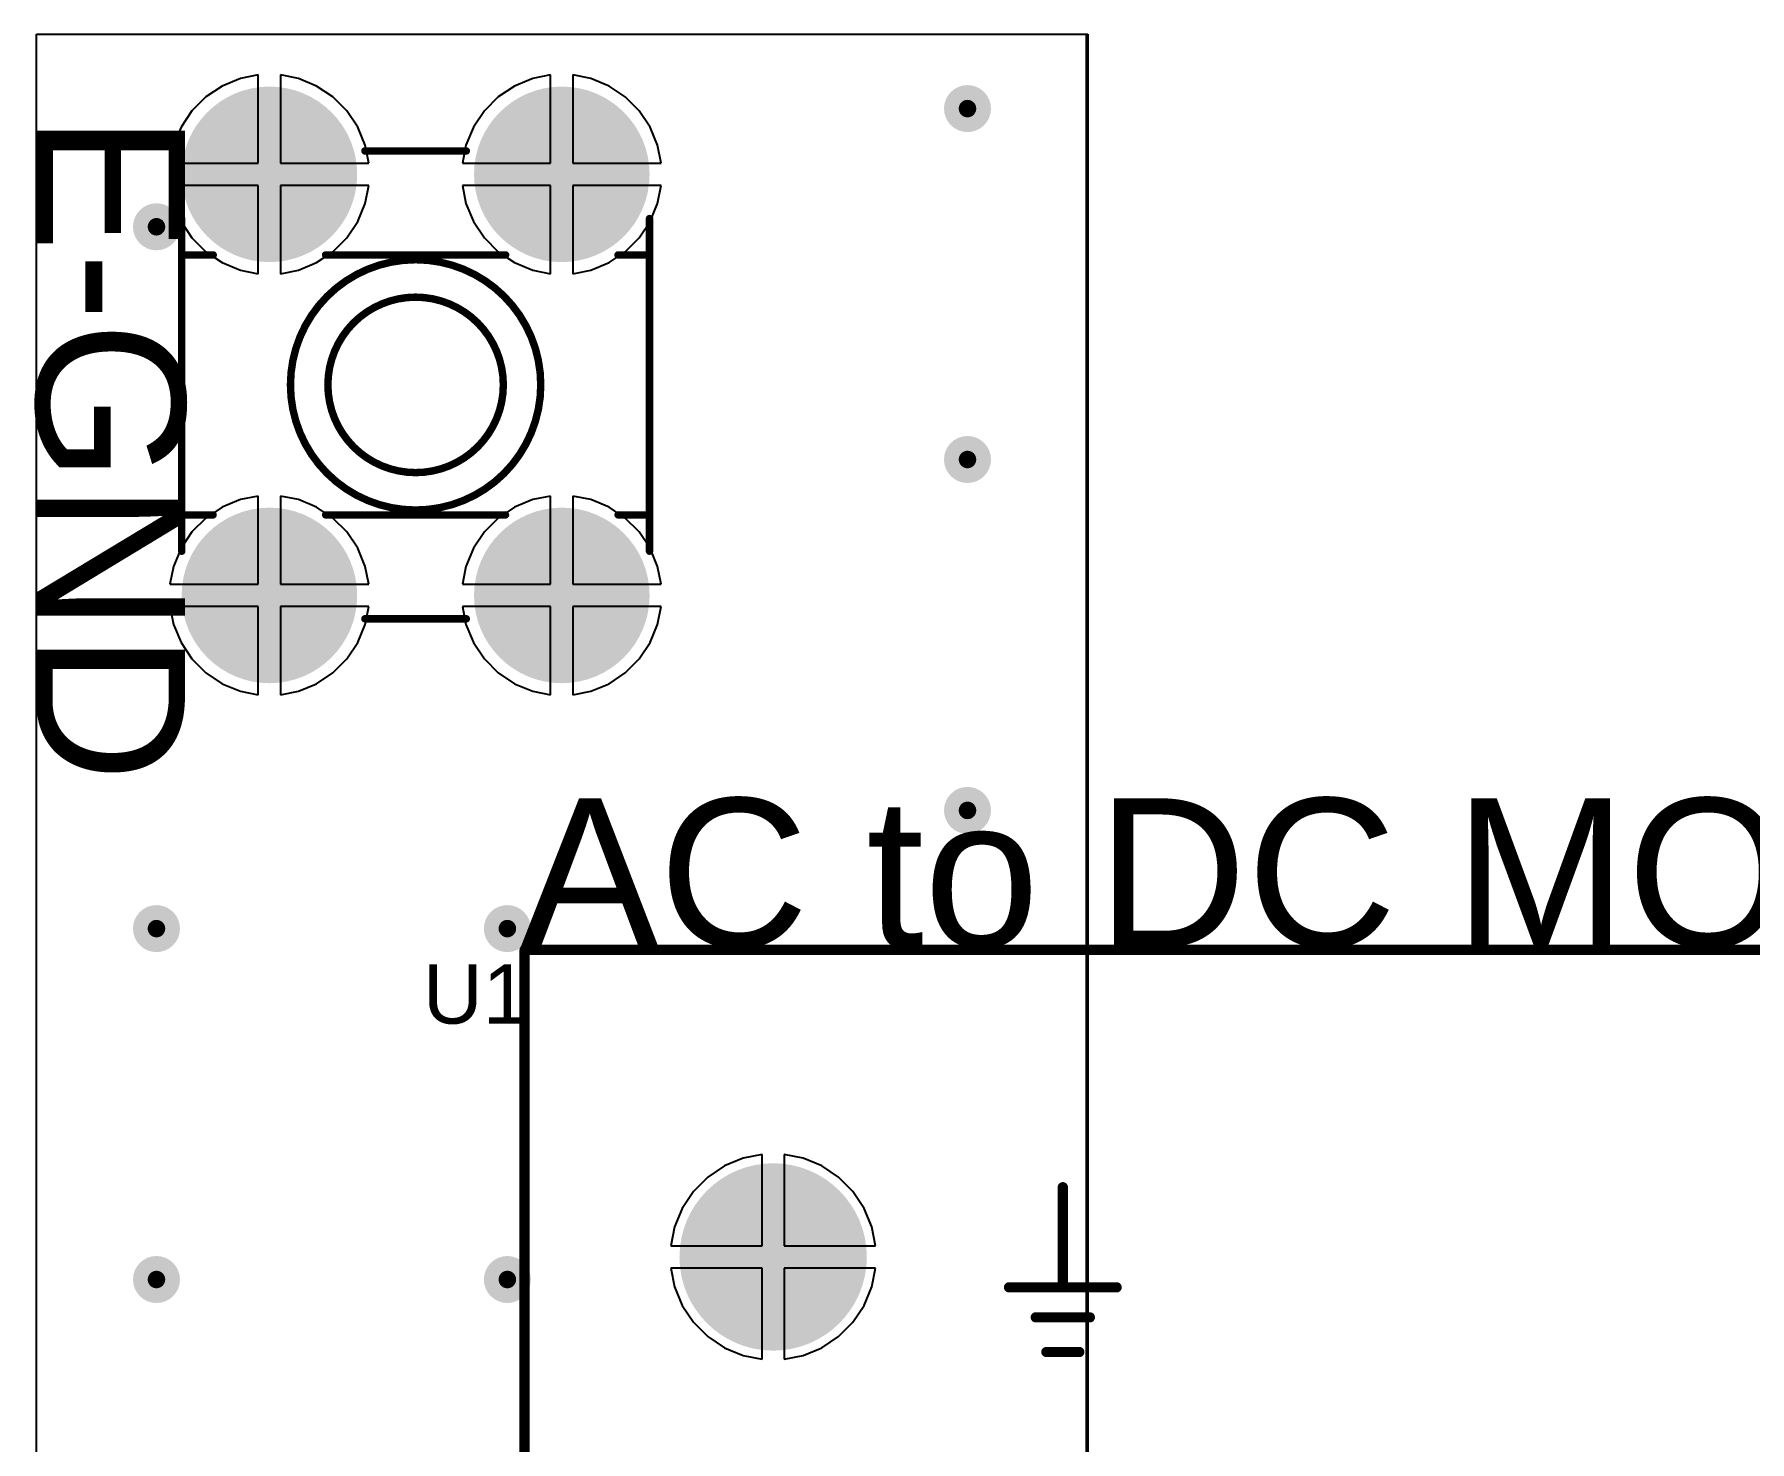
# Model space of a CAD drawing. Header units: millimetres. Extents: x -3 to 175, y -4 to 177.
# Drawn here: x -2.85 to 26.48, y 64.91 to 88.98 of the extents above; entities that cross this region are included whole.
import ezdxf

# ---------------------------------------------------------------- set-up
doc = ezdxf.new("R2010")
doc.units = ezdxf.units.MM
for name, color, linetype in [('BottomLayer', 5, 'Continuous'), ('BottomSolder', 6, 'Continuous'), ('MultiLayer', 9, 'Continuous'), ('PadHoleLayer', 156, 'Continuous'), ('TopLayer', 1, 'Continuous'), ('TopOverlay', 2, 'Continuous'), ('TopSolder', 216, 'Continuous'), ('ViaHoleLayer', 16, 'Continuous')]:
    doc.layers.add(name, color=color, linetype=linetype)
doc.styles.add('Arial', font='', dxfattribs={"height": 0.2})
doc.styles.get('Arial').set_extended_font_data('Arial')

# ---------------------------------------------------------------- blocks, each defined once
blk = doc.blocks.new('LHE10_20D0512_02_44')
at = {"layer": 'BottomLayer'}
h = blk.add_hatch(color=5, dxfattribs=at)
edge = h.paths.add_edge_path()
edge.add_arc((-23.5, 17.5), 1.5, 0, 360)
at = {"layer": 'BottomSolder'}
h = blk.add_hatch(color=6, dxfattribs=at)
edge = h.paths.add_edge_path()
edge.add_arc((-23.5, 17.5), 1.602, 0, 360)
at = {"layer": 'MultiLayer'}
h = blk.add_hatch(color=9, dxfattribs=at)
edge = h.paths.add_edge_path()
edge.add_arc((-23.5, 17.5), 1.5, 0, 360)
at = {"layer": 'PadHoleLayer'}
h = blk.add_hatch(color=156, dxfattribs=at)
edge = h.paths.add_edge_path()
edge.add_arc((-23.5, 17.5), 0.75, 0, 360)
at = {"layer": 'TopLayer'}
h = blk.add_hatch(color=1, dxfattribs=at)
edge = h.paths.add_edge_path()
edge.add_arc((-23.5, 17.5), 1.5, 0, 360)
at = {"layer": 'TopSolder'}
h = blk.add_hatch(color=216, dxfattribs=at)
edge = h.paths.add_edge_path()
edge.add_arc((-23.5, 17.5), 1.602, 0, 360)
at = {"layer": 'TopOverlay', "const_width": 0.175}
for points in [[(-27.75, 22.75), (27.75, 22.75)], [(-27.75, -22.75), (-27.75, 22.75)], [(-18.547, 16.98), (-18.547, 18.692)], [(-19.467, 16.98), (-17.626, 16.98)], [(-19.009, 16.467), (-18.085, 16.467)], [(-18.829, 15.874), (-18.265, 15.874)]]:
    blk.add_lwpolyline(points, dxfattribs=at)
at = {"layer": 'TopOverlay', "const_width": 0.0875}
for points in [[(-27.794, 22.75, 1), (-27.706, 22.75, 1)], [(-27.794, 22.75, 1), (-27.706, 22.75, 1)], [(-18.591, 18.692, 1), (-18.503, 18.692, 1)], [(-19.511, 16.98, 1), (-19.424, 16.98, 1)], [(-18.591, 16.98, 1), (-18.503, 16.98, 1)], [(-17.67, 16.98, 1), (-17.583, 16.98, 1)], [(-19.053, 16.467, 1), (-18.965, 16.467, 1)], [(-18.129, 16.467, 1), (-18.041, 16.467, 1)], [(-18.872, 15.874, 1), (-18.785, 15.874, 1)], [(-18.309, 15.874, 1), (-18.221, 15.874, 1)]]:
    blk.add_lwpolyline(points, format="xyb", close=True, dxfattribs=at)
blk = doc.blocks.new('T44001_45')
at = {"layer": 'BottomLayer'}
h = blk.add_hatch(color=5, dxfattribs=at)
edge = h.paths.add_edge_path()
edge.add_arc((-2.5, 3.6), 1.45, 0, 360)
h = blk.add_hatch(color=5, dxfattribs=at)
edge = h.paths.add_edge_path()
edge.add_arc((2.5, 3.6), 1.45, 0, 360)
h = blk.add_hatch(color=5, dxfattribs=at)
edge = h.paths.add_edge_path()
edge.add_arc((-2.5, -3.6), 1.45, 0, 360)
h = blk.add_hatch(color=5, dxfattribs=at)
edge = h.paths.add_edge_path()
edge.add_arc((2.5, -3.6), 1.45, 0, 360)
at = {"layer": 'BottomSolder'}
h = blk.add_hatch(color=6, dxfattribs=at)
edge = h.paths.add_edge_path()
edge.add_arc((-2.5, 3.6), 1.501, 0, 360)
h = blk.add_hatch(color=6, dxfattribs=at)
edge = h.paths.add_edge_path()
edge.add_arc((2.5, 3.6), 1.501, 0, 360)
h = blk.add_hatch(color=6, dxfattribs=at)
edge = h.paths.add_edge_path()
edge.add_arc((-2.5, -3.6), 1.501, 0, 360)
h = blk.add_hatch(color=6, dxfattribs=at)
edge = h.paths.add_edge_path()
edge.add_arc((2.5, -3.6), 1.501, 0, 360)
at = {"layer": 'MultiLayer'}
h = blk.add_hatch(color=9, dxfattribs=at)
edge = h.paths.add_edge_path()
edge.add_arc((-2.5, 3.6), 1.45, 0, 360)
h = blk.add_hatch(color=9, dxfattribs=at)
edge = h.paths.add_edge_path()
edge.add_arc((2.5, 3.6), 1.45, 0, 360)
h = blk.add_hatch(color=9, dxfattribs=at)
edge = h.paths.add_edge_path()
edge.add_arc((-2.5, -3.6), 1.45, 0, 360)
h = blk.add_hatch(color=9, dxfattribs=at)
edge = h.paths.add_edge_path()
edge.add_arc((2.5, -3.6), 1.45, 0, 360)
at = {"layer": 'PadHoleLayer'}
h = blk.add_hatch(color=156, dxfattribs=at)
edge = h.paths.add_edge_path()
edge.add_arc((-2.5, 3.6), 0.95, 0, 360)
h = blk.add_hatch(color=156, dxfattribs=at)
edge = h.paths.add_edge_path()
edge.add_arc((2.5, 3.6), 0.95, 0, 360)
h = blk.add_hatch(color=156, dxfattribs=at)
edge = h.paths.add_edge_path()
edge.add_arc((-2.5, -3.6), 0.95, 0, 360)
h = blk.add_hatch(color=156, dxfattribs=at)
edge = h.paths.add_edge_path()
edge.add_arc((2.5, -3.6), 0.95, 0, 360)
at = {"layer": 'TopLayer'}
h = blk.add_hatch(color=1, dxfattribs=at)
edge = h.paths.add_edge_path()
edge.add_arc((-2.5, 3.6), 1.45, 0, 360)
h = blk.add_hatch(color=1, dxfattribs=at)
edge = h.paths.add_edge_path()
edge.add_arc((2.5, 3.6), 1.45, 0, 360)
h = blk.add_hatch(color=1, dxfattribs=at)
edge = h.paths.add_edge_path()
edge.add_arc((-2.5, -3.6), 1.45, 0, 360)
h = blk.add_hatch(color=1, dxfattribs=at)
edge = h.paths.add_edge_path()
edge.add_arc((2.5, -3.6), 1.45, 0, 360)
at = {"layer": 'TopSolder'}
h = blk.add_hatch(color=216, dxfattribs=at)
edge = h.paths.add_edge_path()
edge.add_arc((-2.5, 3.6), 1.501, 0, 360)
h = blk.add_hatch(color=216, dxfattribs=at)
edge = h.paths.add_edge_path()
edge.add_arc((2.5, 3.6), 1.501, 0, 360)
h = blk.add_hatch(color=216, dxfattribs=at)
edge = h.paths.add_edge_path()
edge.add_arc((-2.5, -3.6), 1.501, 0, 360)
h = blk.add_hatch(color=216, dxfattribs=at)
edge = h.paths.add_edge_path()
edge.add_arc((2.5, -3.6), 1.501, 0, 360)
at = {"layer": 'TopOverlay', "const_width": 0.127}
for points in [[(-0.867, 4), (0.867, 4)], [(-4, -2.844), (-4, 2.844)], [(4, -2.844), (4, 2.844)], [(-4, 2.222), (-3.461, 2.222)], [(-1.539, 2.222), (1.539, 2.222)], [(3.461, 2.222), (4, 2.222)], [(-4, -2.223), (-3.463, -2.223)], [(-1.537, -2.223), (1.537, -2.223)], [(3.463, -2.223), (4, -2.223)], [(-0.867, -4), (0.867, -4)]]:
    blk.add_lwpolyline(points, dxfattribs=at)
at = {"layer": 'TopOverlay'}
for points, const_width in [([(-0.899, 4, 1), (-0.835, 4, 1)], 0.0635), ([(0.835, 4, 1), (0.899, 4, 1)], 0.0635), ([(-4.032, 2.844, 1), (-3.968, 2.844, 1)], 0.0635), ([(3.968, 2.844, 1), (4.032, 2.844, 1)], 0.0635), ([(-4.032, 2.222, 1), (-3.968, 2.222, 1)], 0.0635), ([(-3.492, 2.222, 1), (-3.429, 2.222, 1)], 0.0635), ([(2.14, 0, 1), (-2.14, 0, 1)], 0.127), ([(-1.571, 2.222, 1), (-1.508, 2.222, 1)], 0.0635), ([(1.508, 2.222, 1), (1.571, 2.222, 1)], 0.0635), ([(3.429, 2.222, 1), (3.492, 2.222, 1)], 0.0635), ([(3.968, 2.222, 1), (4.032, 2.222, 1)], 0.0635), ([(1.5, 0, 1), (-1.5, 0, 1)], 0.127), ([(-2.172, 0, 1), (-2.108, 0, 1)], 0.0635), ([(-1.532, 0, 1), (-1.468, 0, 1)], 0.0635), ([(1.468, 0, 1), (1.532, 0, 1)], 0.0635), ([(2.108, 0, 1), (2.172, 0, 1)], 0.0635), ([(-4.032, -2.223, 1), (-3.968, -2.223, 1)], 0.0635), ([(-3.495, -2.223, 1), (-3.431, -2.223, 1)], 0.0635), ([(-1.569, -2.223, 1), (-1.505, -2.223, 1)], 0.0635), ([(1.505, -2.223, 1), (1.569, -2.223, 1)], 0.0635), ([(3.431, -2.223, 1), (3.495, -2.223, 1)], 0.0635), ([(3.968, -2.223, 1), (4.032, -2.223, 1)], 0.0635), ([(-4.032, -2.844, 1), (-3.968, -2.844, 1)], 0.0635), ([(3.968, -2.844, 1), (4.032, -2.844, 1)], 0.0635), ([(-0.899, -4, 1), (-0.835, -4, 1)], 0.0635), ([(0.835, -4, 1), (0.899, -4, 1)], 0.0635)]:
    blk.add_lwpolyline(points, format="xyb", close=True, dxfattribs=dict(at, const_width=const_width))

msp = doc.modelspace()

# ---------------------------------------------------------------- hatches: boundary and pattern name
at = {"layer": 'BottomLayer'}
h = msp.add_hatch(color=5, dxfattribs=at)
edge = h.paths.add_edge_path()
edge.add_arc((13.106, 87.706), 0.3, 0, 360)
h = msp.add_hatch(color=5, dxfattribs=at)
edge = h.paths.add_edge_path()
edge.add_arc((-0.762, 85.685), 0.3, 0, 360)
h = msp.add_hatch(color=5, dxfattribs=at)
edge = h.paths.add_edge_path()
edge.add_arc((13.106, 81.706), 0.3, 0, 360)
h = msp.add_hatch(color=5, dxfattribs=at)
edge = h.paths.add_edge_path()
edge.add_arc((13.106, 75.706), 0.3, 0, 360)
h = msp.add_hatch(color=5, dxfattribs=at)
edge = h.paths.add_edge_path()
edge.add_arc((-0.762, 73.685), 0.3, 0, 360)
h = msp.add_hatch(color=5, dxfattribs=at)
edge = h.paths.add_edge_path()
edge.add_arc((5.238, 73.685), 0.3, 0, 360)
h = msp.add_hatch(color=5, dxfattribs=at)
edge = h.paths.add_edge_path()
edge.add_arc((-0.762, 67.685), 0.3, 0, 360)
h = msp.add_hatch(color=5, dxfattribs=at)
edge = h.paths.add_edge_path()
edge.add_arc((5.238, 67.685), 0.3, 0, 360)
at = {"layer": 'BottomSolder'}
h = msp.add_hatch(color=6, dxfattribs=at)
edge = h.paths.add_edge_path()
edge.add_arc((13.106, 87.706), 0.402, 0, 360)
h = msp.add_hatch(color=6, dxfattribs=at)
edge = h.paths.add_edge_path()
edge.add_arc((-0.762, 85.685), 0.402, 0, 360)
h = msp.add_hatch(color=6, dxfattribs=at)
edge = h.paths.add_edge_path()
edge.add_arc((13.106, 81.706), 0.402, 0, 360)
h = msp.add_hatch(color=6, dxfattribs=at)
edge = h.paths.add_edge_path()
edge.add_arc((13.106, 75.706), 0.402, 0, 360)
h = msp.add_hatch(color=6, dxfattribs=at)
edge = h.paths.add_edge_path()
edge.add_arc((-0.762, 73.685), 0.402, 0, 360)
h = msp.add_hatch(color=6, dxfattribs=at)
edge = h.paths.add_edge_path()
edge.add_arc((5.238, 73.685), 0.402, 0, 360)
h = msp.add_hatch(color=6, dxfattribs=at)
edge = h.paths.add_edge_path()
edge.add_arc((-0.762, 67.685), 0.402, 0, 360)
h = msp.add_hatch(color=6, dxfattribs=at)
edge = h.paths.add_edge_path()
edge.add_arc((5.238, 67.685), 0.402, 0, 360)
at = {"layer": 'TopLayer'}
h = msp.add_hatch(color=1, dxfattribs=at)
edge = h.paths.add_edge_path()
edge.add_arc((13.106, 87.706), 0.3, 0, 360)
h = msp.add_hatch(color=1, dxfattribs=at)
edge = h.paths.add_edge_path()
edge.add_arc((-0.762, 85.685), 0.3, 0, 360)
h = msp.add_hatch(color=1, dxfattribs=at)
edge = h.paths.add_edge_path()
edge.add_arc((13.106, 81.706), 0.3, 0, 360)
h = msp.add_hatch(color=1, dxfattribs=at)
edge = h.paths.add_edge_path()
edge.add_arc((13.106, 75.706), 0.3, 0, 360)
h = msp.add_hatch(color=1, dxfattribs=at)
edge = h.paths.add_edge_path()
edge.add_arc((-0.762, 73.685), 0.3, 0, 360)
h = msp.add_hatch(color=1, dxfattribs=at)
edge = h.paths.add_edge_path()
edge.add_arc((5.238, 73.685), 0.3, 0, 360)
h = msp.add_hatch(color=1, dxfattribs=at)
edge = h.paths.add_edge_path()
edge.add_arc((-0.762, 67.685), 0.3, 0, 360)
h = msp.add_hatch(color=1, dxfattribs=at)
edge = h.paths.add_edge_path()
edge.add_arc((5.238, 67.685), 0.3, 0, 360)
at = {"layer": 'TopSolder'}
h = msp.add_hatch(color=216, dxfattribs=at)
edge = h.paths.add_edge_path()
edge.add_arc((13.106, 87.706), 0.402, 0, 360)
h = msp.add_hatch(color=216, dxfattribs=at)
edge = h.paths.add_edge_path()
edge.add_arc((-0.762, 85.685), 0.402, 0, 360)
h = msp.add_hatch(color=216, dxfattribs=at)
edge = h.paths.add_edge_path()
edge.add_arc((13.106, 81.706), 0.402, 0, 360)
h = msp.add_hatch(color=216, dxfattribs=at)
edge = h.paths.add_edge_path()
edge.add_arc((13.106, 75.706), 0.402, 0, 360)
h = msp.add_hatch(color=216, dxfattribs=at)
edge = h.paths.add_edge_path()
edge.add_arc((-0.762, 73.685), 0.402, 0, 360)
h = msp.add_hatch(color=216, dxfattribs=at)
edge = h.paths.add_edge_path()
edge.add_arc((5.238, 73.685), 0.402, 0, 360)
h = msp.add_hatch(color=216, dxfattribs=at)
edge = h.paths.add_edge_path()
edge.add_arc((-0.762, 67.685), 0.402, 0, 360)
h = msp.add_hatch(color=216, dxfattribs=at)
edge = h.paths.add_edge_path()
edge.add_arc((5.238, 67.685), 0.402, 0, 360)
at = {"layer": 'ViaHoleLayer'}
h = msp.add_hatch(color=16, dxfattribs=at)
edge = h.paths.add_edge_path()
edge.add_arc((13.106, 87.706), 0.15, 0, 360)
h = msp.add_hatch(color=16, dxfattribs=at)
edge = h.paths.add_edge_path()
edge.add_arc((-0.762, 85.685), 0.15, 0, 360)
h = msp.add_hatch(color=16, dxfattribs=at)
edge = h.paths.add_edge_path()
edge.add_arc((13.106, 81.706), 0.15, 0, 360)
h = msp.add_hatch(color=16, dxfattribs=at)
edge = h.paths.add_edge_path()
edge.add_arc((13.106, 75.706), 0.15, 0, 360)
h = msp.add_hatch(color=16, dxfattribs=at)
edge = h.paths.add_edge_path()
edge.add_arc((-0.762, 73.685), 0.15, 0, 360)
h = msp.add_hatch(color=16, dxfattribs=at)
edge = h.paths.add_edge_path()
edge.add_arc((5.238, 73.685), 0.15, 0, 360)
h = msp.add_hatch(color=16, dxfattribs=at)
edge = h.paths.add_edge_path()
edge.add_arc((-0.762, 67.685), 0.15, 0, 360)
h = msp.add_hatch(color=16, dxfattribs=at)
edge = h.paths.add_edge_path()
edge.add_arc((5.238, 67.685), 0.15, 0, 360)

# ---------------------------------------------------------------- linework, layer by layer
at = {"layer": 'BottomLayer'}
for p, q in [((-2.814, 59.944), (-2.814, 88.976)), ((-2.814, 88.976), (15.164, 88.976)), ((15.164, 88.976), (15.164, 59.944)), ((0.361, 88.092), (0.082, 87.905)), ((0.672, 88.22), (0.361, 88.092)), ((0.978, 88.281), (0.672, 88.22)), ((0.978, 86.772), (0.978, 88.281)), ((1.666, 88.22), (1.359, 88.281)), ((1.359, 88.281), (1.359, 86.772)), ((1.976, 88.092), (1.666, 88.22)), ((2.255, 87.905), (1.976, 88.092)), ((5.361, 88.092), (5.082, 87.905)), ((5.672, 88.22), (5.361, 88.092)), ((5.978, 88.281), (5.672, 88.22)), ((5.978, 86.772), (5.978, 88.281)), ((6.666, 88.22), (6.359, 88.281)), ((6.359, 88.281), (6.359, 86.772)), ((6.976, 88.092), (6.666, 88.22)), ((7.255, 87.905), (6.976, 88.092)), ((0.082, 87.905), (-0.155, 87.668)), ((2.492, 87.668), (2.255, 87.905)), ((5.082, 87.905), (4.845, 87.668)), ((7.492, 87.668), (7.255, 87.905)), ((-0.155, 87.668), (-0.341, 87.389)), ((2.679, 87.389), (2.492, 87.668)), ((4.845, 87.668), (4.659, 87.389)), ((7.679, 87.389), (7.492, 87.668)), ((-0.341, 87.389), (-0.47, 87.079)), ((2.807, 87.079), (2.679, 87.389)), ((4.659, 87.389), (4.53, 87.079)), ((7.807, 87.079), (7.679, 87.389)), ((-0.47, 87.079), (-0.531, 86.772)), ((2.868, 86.772), (2.807, 87.079)), ((4.53, 87.079), (4.469, 86.772)), ((7.868, 86.772), (7.807, 87.079)), ((-0.531, 86.772), (0.978, 86.772)), ((1.359, 86.772), (2.868, 86.772)), ((4.469, 86.772), (5.978, 86.772)), ((6.359, 86.772), (7.868, 86.772)), ((0.978, 86.391), (-0.531, 86.391)), ((-0.531, 86.391), (-0.47, 86.085)), ((0.978, 84.882), (0.978, 86.391)), ((2.868, 86.391), (1.359, 86.391)), ((1.359, 86.391), (1.359, 84.882)), ((2.807, 86.085), (2.868, 86.391)), ((5.978, 86.391), (4.469, 86.391)), ((4.469, 86.391), (4.53, 86.085)), ((5.978, 84.882), (5.978, 86.391)), ((7.868, 86.391), (6.359, 86.391)), ((6.359, 86.391), (6.359, 84.882)), ((7.807, 86.085), (7.868, 86.391)), ((-0.47, 86.085), (-0.341, 85.775)), ((2.679, 85.775), (2.807, 86.085)), ((4.53, 86.085), (4.659, 85.775)), ((7.679, 85.775), (7.807, 86.085)), ((-0.341, 85.775), (-0.155, 85.496)), ((2.492, 85.496), (2.679, 85.775)), ((4.659, 85.775), (4.845, 85.496)), ((7.492, 85.496), (7.679, 85.775)), ((-0.155, 85.496), (0.082, 85.258)), ((2.255, 85.258), (2.492, 85.496)), ((4.845, 85.496), (5.082, 85.258)), ((7.255, 85.258), (7.492, 85.496)), ((0.082, 85.258), (0.361, 85.072)), ((0.361, 85.072), (0.672, 84.943)), ((1.666, 84.943), (1.976, 85.072)), ((1.976, 85.072), (2.255, 85.258)), ((5.082, 85.258), (5.361, 85.072)), ((5.361, 85.072), (5.672, 84.943)), ((6.666, 84.943), (6.976, 85.072)), ((6.976, 85.072), (7.255, 85.258)), ((0.672, 84.943), (0.978, 84.882)), ((1.359, 84.882), (1.666, 84.943)), ((5.672, 84.943), (5.978, 84.882)), ((6.359, 84.882), (6.666, 84.943)), ((0.672, 81.02), (0.361, 80.892)), ((0.978, 81.081), (0.672, 81.02)), ((0.978, 79.572), (0.978, 81.081)), ((1.666, 81.02), (1.359, 81.081)), ((1.359, 81.081), (1.359, 79.572)), ((1.976, 80.892), (1.666, 81.02)), ((5.672, 81.02), (5.361, 80.892)), ((5.978, 81.081), (5.672, 81.02)), ((5.978, 79.572), (5.978, 81.081)), ((6.666, 81.02), (6.359, 81.081)), ((6.359, 81.081), (6.359, 79.572)), ((6.976, 80.892), (6.666, 81.02)), ((0.082, 80.705), (-0.155, 80.468)), ((0.361, 80.892), (0.082, 80.705)), ((2.255, 80.705), (1.976, 80.892)), ((2.492, 80.468), (2.255, 80.705)), ((5.082, 80.705), (4.845, 80.468)), ((5.361, 80.892), (5.082, 80.705)), ((7.255, 80.705), (6.976, 80.892)), ((7.492, 80.468), (7.255, 80.705)), ((-0.155, 80.468), (-0.341, 80.189)), ((2.679, 80.189), (2.492, 80.468)), ((4.845, 80.468), (4.659, 80.189)), ((7.679, 80.189), (7.492, 80.468)), ((-0.341, 80.189), (-0.47, 79.879)), ((2.807, 79.879), (2.679, 80.189)), ((4.659, 80.189), (4.53, 79.879)), ((7.807, 79.879), (7.679, 80.189)), ((-0.47, 79.879), (-0.531, 79.572)), ((2.868, 79.572), (2.807, 79.879)), ((4.53, 79.879), (4.469, 79.572)), ((7.868, 79.572), (7.807, 79.879)), ((-0.531, 79.572), (0.978, 79.572)), ((1.359, 79.572), (2.868, 79.572)), ((4.469, 79.572), (5.978, 79.572)), ((6.359, 79.572), (7.868, 79.572)), ((0.978, 79.191), (-0.531, 79.191)), ((-0.531, 79.191), (-0.47, 78.885)), ((0.978, 77.682), (0.978, 79.191)), ((2.868, 79.191), (1.359, 79.191)), ((1.359, 79.191), (1.359, 77.682)), ((2.807, 78.885), (2.868, 79.191)), ((5.978, 79.191), (4.469, 79.191)), ((4.469, 79.191), (4.53, 78.885)), ((5.978, 77.682), (5.978, 79.191)), ((7.868, 79.191), (6.359, 79.191)), ((6.359, 79.191), (6.359, 77.682)), ((7.807, 78.885), (7.868, 79.191)), ((-0.47, 78.885), (-0.341, 78.575)), ((2.679, 78.575), (2.807, 78.885)), ((4.53, 78.885), (4.659, 78.575)), ((7.679, 78.575), (7.807, 78.885)), ((-0.341, 78.575), (-0.155, 78.296)), ((2.492, 78.296), (2.679, 78.575)), ((4.659, 78.575), (4.845, 78.296)), ((7.492, 78.296), (7.679, 78.575)), ((-0.155, 78.296), (0.082, 78.058)), ((0.082, 78.058), (0.361, 77.872)), ((1.976, 77.872), (2.255, 78.058)), ((2.255, 78.058), (2.492, 78.296)), ((4.845, 78.296), (5.082, 78.058)), ((5.082, 78.058), (5.361, 77.872)), ((6.976, 77.872), (7.255, 78.058)), ((7.255, 78.058), (7.492, 78.296)), ((0.361, 77.872), (0.672, 77.743)), ((0.672, 77.743), (0.978, 77.682)), ((1.359, 77.682), (1.666, 77.743)), ((1.666, 77.743), (1.976, 77.872)), ((5.361, 77.872), (5.672, 77.743)), ((5.672, 77.743), (5.978, 77.682)), ((6.359, 77.682), (6.666, 77.743)), ((6.666, 77.743), (6.976, 77.872)), ((9.593, 69.822), (9.272, 69.758)), ((9.593, 68.262), (9.593, 69.822)), ((10.295, 69.758), (9.974, 69.822)), ((9.974, 69.822), (9.974, 68.262)), ((8.953, 69.626), (8.665, 69.434)), ((9.272, 69.758), (8.953, 69.626)), ((10.614, 69.626), (10.295, 69.758)), ((10.902, 69.434), (10.614, 69.626)), ((8.665, 69.434), (8.421, 69.19)), ((11.146, 69.19), (10.902, 69.434)), ((8.421, 69.19), (8.229, 68.902)), ((11.338, 68.902), (11.146, 69.19)), ((8.229, 68.902), (8.097, 68.583)), ((11.47, 68.583), (11.338, 68.902)), ((8.097, 68.583), (8.033, 68.262)), ((11.534, 68.262), (11.47, 68.583)), ((8.033, 68.262), (9.593, 68.262)), ((9.974, 68.262), (11.534, 68.262)), ((9.593, 67.881), (8.033, 67.881)), ((8.033, 67.881), (8.097, 67.56)), ((9.593, 66.321), (9.593, 67.881)), ((11.534, 67.881), (9.974, 67.881)), ((9.974, 67.881), (9.974, 66.321)), ((11.47, 67.56), (11.534, 67.881)), ((8.097, 67.56), (8.229, 67.241)), ((11.338, 67.241), (11.47, 67.56)), ((8.229, 67.241), (8.421, 66.953)), ((11.146, 66.953), (11.338, 67.241)), ((8.421, 66.953), (8.665, 66.709)), ((10.902, 66.709), (11.146, 66.953)), ((8.665, 66.709), (8.953, 66.517)), ((10.614, 66.517), (10.902, 66.709)), ((8.953, 66.517), (9.272, 66.385)), ((9.272, 66.385), (9.593, 66.321)), ((9.974, 66.321), (10.295, 66.385)), ((10.295, 66.385), (10.614, 66.517))]:
    msp.add_line(p, q, dxfattribs=at)
at = {"layer": 'TopLayer'}
for p, q in [((-2.814, 59.944), (-2.814, 88.976)), ((-2.814, 88.976), (15.138, 88.976)), ((15.138, 88.976), (15.138, 59.944)), ((0.361, 88.092), (0.082, 87.905)), ((0.672, 88.22), (0.361, 88.092)), ((0.978, 88.281), (0.672, 88.22)), ((0.978, 86.772), (0.978, 88.281)), ((1.666, 88.22), (1.359, 88.281)), ((1.359, 88.281), (1.359, 86.772)), ((1.976, 88.092), (1.666, 88.22)), ((2.255, 87.905), (1.976, 88.092)), ((5.361, 88.092), (5.082, 87.905)), ((5.672, 88.22), (5.361, 88.092)), ((5.978, 88.281), (5.672, 88.22)), ((5.978, 86.772), (5.978, 88.281)), ((6.666, 88.22), (6.359, 88.281)), ((6.359, 88.281), (6.359, 86.772)), ((6.976, 88.092), (6.666, 88.22)), ((7.255, 87.905), (6.976, 88.092)), ((0.082, 87.905), (-0.155, 87.668)), ((2.492, 87.668), (2.255, 87.905)), ((5.082, 87.905), (4.845, 87.668)), ((7.492, 87.668), (7.255, 87.905)), ((-0.155, 87.668), (-0.341, 87.389)), ((2.679, 87.389), (2.492, 87.668)), ((4.845, 87.668), (4.659, 87.389)), ((7.679, 87.389), (7.492, 87.668)), ((-0.341, 87.389), (-0.47, 87.079)), ((2.807, 87.079), (2.679, 87.389)), ((4.659, 87.389), (4.53, 87.079)), ((7.807, 87.079), (7.679, 87.389)), ((-0.47, 87.079), (-0.531, 86.772)), ((2.868, 86.772), (2.807, 87.079)), ((4.53, 87.079), (4.469, 86.772)), ((7.868, 86.772), (7.807, 87.079)), ((-0.531, 86.772), (0.978, 86.772)), ((1.359, 86.772), (2.868, 86.772)), ((4.469, 86.772), (5.978, 86.772)), ((6.359, 86.772), (7.868, 86.772)), ((0.978, 86.391), (-0.531, 86.391)), ((-0.531, 86.391), (-0.47, 86.085)), ((0.978, 84.882), (0.978, 86.391)), ((2.868, 86.391), (1.359, 86.391)), ((1.359, 86.391), (1.359, 84.882)), ((2.807, 86.085), (2.868, 86.391)), ((5.978, 86.391), (4.469, 86.391)), ((4.469, 86.391), (4.53, 86.085)), ((5.978, 84.882), (5.978, 86.391)), ((7.868, 86.391), (6.359, 86.391)), ((6.359, 86.391), (6.359, 84.882)), ((7.807, 86.085), (7.868, 86.391)), ((-0.47, 86.085), (-0.341, 85.775)), ((2.679, 85.775), (2.807, 86.085)), ((4.53, 86.085), (4.659, 85.775)), ((7.679, 85.775), (7.807, 86.085)), ((-0.341, 85.775), (-0.155, 85.496)), ((2.492, 85.496), (2.679, 85.775)), ((4.659, 85.775), (4.845, 85.496)), ((7.492, 85.496), (7.679, 85.775)), ((-0.155, 85.496), (0.082, 85.258)), ((2.255, 85.258), (2.492, 85.496)), ((4.845, 85.496), (5.082, 85.258)), ((7.255, 85.258), (7.492, 85.496)), ((0.082, 85.258), (0.361, 85.072)), ((0.361, 85.072), (0.672, 84.943)), ((1.666, 84.943), (1.976, 85.072)), ((1.976, 85.072), (2.255, 85.258)), ((5.082, 85.258), (5.361, 85.072)), ((5.361, 85.072), (5.672, 84.943)), ((6.666, 84.943), (6.976, 85.072)), ((6.976, 85.072), (7.255, 85.258)), ((0.672, 84.943), (0.978, 84.882)), ((1.359, 84.882), (1.666, 84.943)), ((5.672, 84.943), (5.978, 84.882)), ((6.359, 84.882), (6.666, 84.943)), ((0.672, 81.02), (0.361, 80.892)), ((0.978, 81.081), (0.672, 81.02)), ((0.978, 79.572), (0.978, 81.081)), ((1.666, 81.02), (1.359, 81.081)), ((1.359, 81.081), (1.359, 79.572)), ((1.976, 80.892), (1.666, 81.02)), ((5.672, 81.02), (5.361, 80.892)), ((5.978, 81.081), (5.672, 81.02)), ((5.978, 79.572), (5.978, 81.081)), ((6.666, 81.02), (6.359, 81.081)), ((6.359, 81.081), (6.359, 79.572)), ((6.976, 80.892), (6.666, 81.02)), ((0.082, 80.705), (-0.155, 80.468)), ((0.361, 80.892), (0.082, 80.705)), ((2.255, 80.705), (1.976, 80.892)), ((2.492, 80.468), (2.255, 80.705)), ((5.082, 80.705), (4.845, 80.468)), ((5.361, 80.892), (5.082, 80.705)), ((7.255, 80.705), (6.976, 80.892)), ((7.492, 80.468), (7.255, 80.705)), ((-0.155, 80.468), (-0.341, 80.189)), ((2.679, 80.189), (2.492, 80.468)), ((4.845, 80.468), (4.659, 80.189)), ((7.679, 80.189), (7.492, 80.468)), ((-0.341, 80.189), (-0.47, 79.879)), ((2.807, 79.879), (2.679, 80.189)), ((4.659, 80.189), (4.53, 79.879)), ((7.807, 79.879), (7.679, 80.189)), ((-0.47, 79.879), (-0.531, 79.572)), ((2.868, 79.572), (2.807, 79.879)), ((4.53, 79.879), (4.469, 79.572)), ((7.868, 79.572), (7.807, 79.879)), ((-0.531, 79.572), (0.978, 79.572)), ((1.359, 79.572), (2.868, 79.572)), ((4.469, 79.572), (5.978, 79.572)), ((6.359, 79.572), (7.868, 79.572)), ((0.978, 79.191), (-0.531, 79.191)), ((-0.531, 79.191), (-0.47, 78.885)), ((0.978, 77.682), (0.978, 79.191)), ((2.868, 79.191), (1.359, 79.191)), ((1.359, 79.191), (1.359, 77.682)), ((2.807, 78.885), (2.868, 79.191)), ((5.978, 79.191), (4.469, 79.191)), ((4.469, 79.191), (4.53, 78.885)), ((5.978, 77.682), (5.978, 79.191)), ((7.868, 79.191), (6.359, 79.191)), ((6.359, 79.191), (6.359, 77.682)), ((7.807, 78.885), (7.868, 79.191)), ((-0.47, 78.885), (-0.341, 78.575)), ((2.679, 78.575), (2.807, 78.885)), ((4.53, 78.885), (4.659, 78.575)), ((7.679, 78.575), (7.807, 78.885)), ((-0.341, 78.575), (-0.155, 78.296)), ((2.492, 78.296), (2.679, 78.575)), ((4.659, 78.575), (4.845, 78.296)), ((7.492, 78.296), (7.679, 78.575)), ((-0.155, 78.296), (0.082, 78.058)), ((0.082, 78.058), (0.361, 77.872)), ((1.976, 77.872), (2.255, 78.058)), ((2.255, 78.058), (2.492, 78.296)), ((4.845, 78.296), (5.082, 78.058)), ((5.082, 78.058), (5.361, 77.872)), ((6.976, 77.872), (7.255, 78.058)), ((7.255, 78.058), (7.492, 78.296)), ((0.361, 77.872), (0.672, 77.743)), ((0.672, 77.743), (0.978, 77.682)), ((1.359, 77.682), (1.666, 77.743)), ((1.666, 77.743), (1.976, 77.872)), ((5.361, 77.872), (5.672, 77.743)), ((5.672, 77.743), (5.978, 77.682)), ((6.359, 77.682), (6.666, 77.743)), ((6.666, 77.743), (6.976, 77.872)), ((9.593, 69.822), (9.272, 69.758)), ((9.593, 68.262), (9.593, 69.822)), ((10.295, 69.758), (9.974, 69.822)), ((9.974, 69.822), (9.974, 68.262)), ((8.953, 69.626), (8.665, 69.434)), ((9.272, 69.758), (8.953, 69.626)), ((10.614, 69.626), (10.295, 69.758)), ((10.902, 69.434), (10.614, 69.626)), ((8.665, 69.434), (8.421, 69.19)), ((11.146, 69.19), (10.902, 69.434)), ((8.421, 69.19), (8.229, 68.902)), ((11.338, 68.902), (11.146, 69.19)), ((8.229, 68.902), (8.097, 68.583)), ((11.47, 68.583), (11.338, 68.902)), ((8.097, 68.583), (8.033, 68.262)), ((11.534, 68.262), (11.47, 68.583)), ((8.033, 68.262), (9.593, 68.262)), ((9.974, 68.262), (11.534, 68.262)), ((9.593, 67.881), (8.033, 67.881)), ((8.033, 67.881), (8.097, 67.56)), ((9.593, 66.321), (9.593, 67.881)), ((11.534, 67.881), (9.974, 67.881)), ((9.974, 67.881), (9.974, 66.321)), ((11.47, 67.56), (11.534, 67.881)), ((8.097, 67.56), (8.229, 67.241)), ((11.338, 67.241), (11.47, 67.56)), ((8.229, 67.241), (8.421, 66.953)), ((11.146, 66.953), (11.338, 67.241)), ((8.421, 66.953), (8.665, 66.709)), ((10.902, 66.709), (11.146, 66.953)), ((8.665, 66.709), (8.953, 66.517)), ((10.614, 66.517), (10.902, 66.709)), ((8.953, 66.517), (9.272, 66.385)), ((9.272, 66.385), (9.593, 66.321)), ((9.974, 66.321), (10.295, 66.385)), ((10.295, 66.385), (10.614, 66.517))]:
    msp.add_line(p, q, dxfattribs=at)

# ---------------------------------------------------------------- block references
for name, p in [('T44001_45', (3.669, 82.982)), ('LHE10_20D0512_02_44', (33.283, 50.571))]:
    msp.add_blockref(name, p)

# ---------------------------------------------------------------- texts
at = {"layer": 'TopOverlay', "style": 'Arial'}
for s, rotation, p in [('E-GND', 270, (-2.815, 87.617)), ('AC to DC MODULE', 360, (5.461, 73.373))]:
    msp.add_text(s, height=2.54, rotation=rotation, dxfattribs=at).set_placement(p)
msp.add_text('U1', height=1.016, dxfattribs=at).set_placement((3.793, 72.06))

doc.saveas('drawing.dxf')
